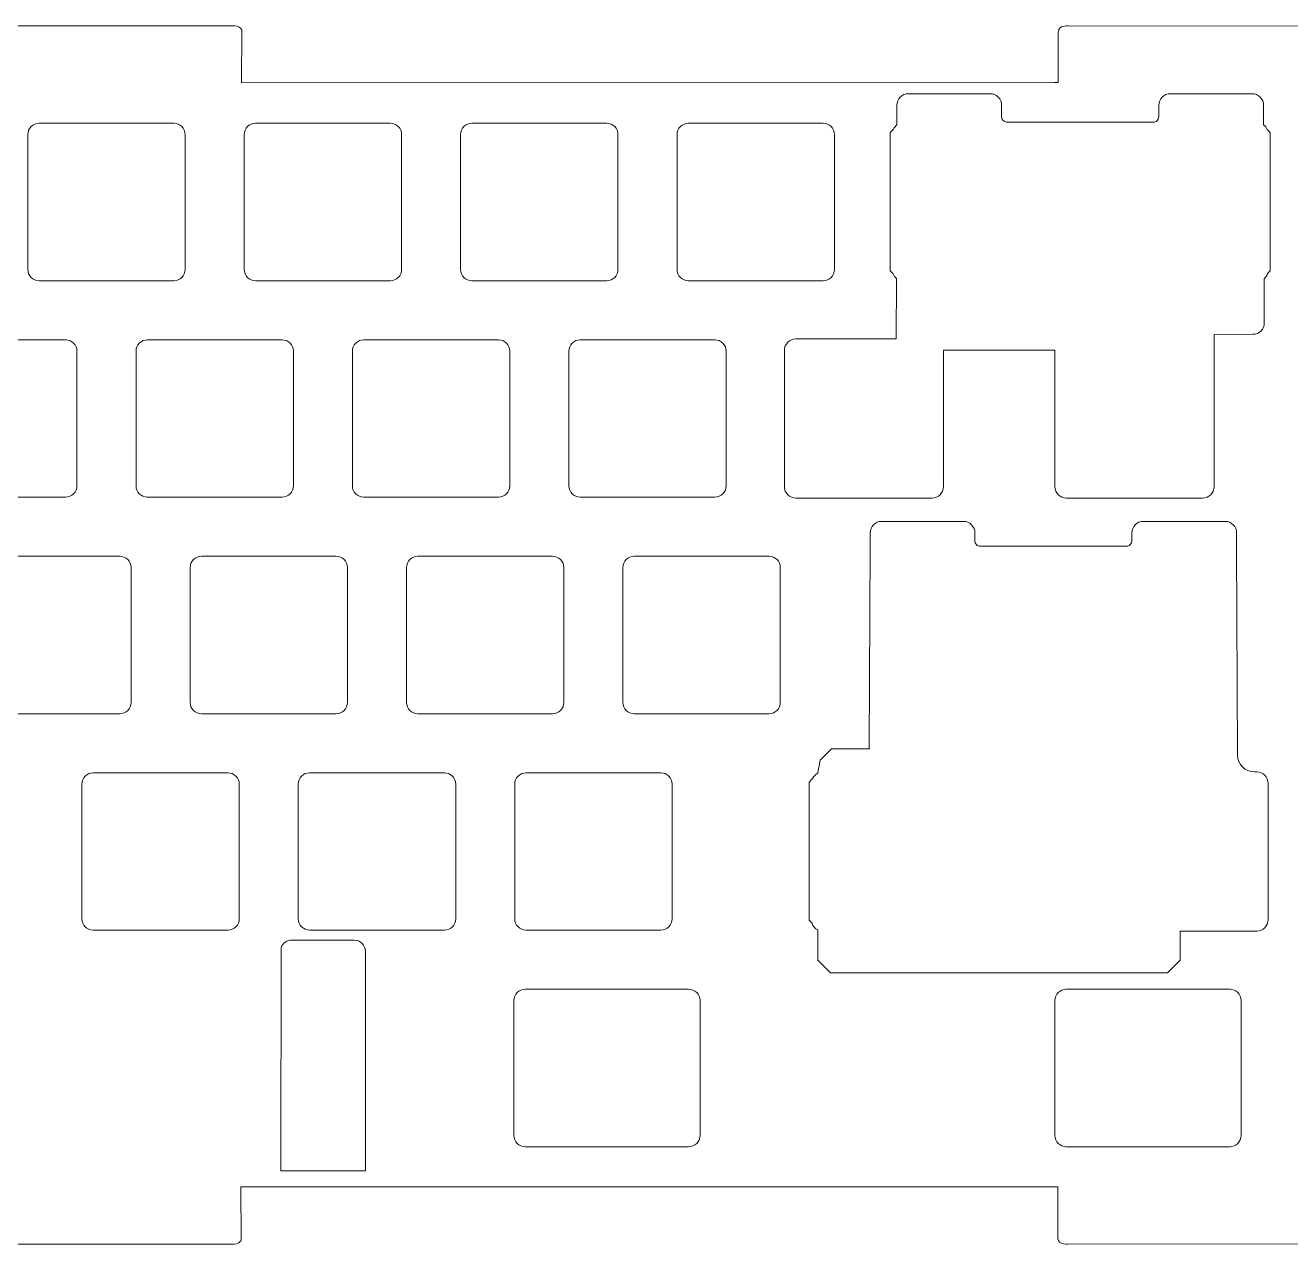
# Model space of a CAD drawing. Header units: centimetres. Extents: x -117 to 79, y -57 to 69.
# Drawn here: x 61.09 to 72.23, y 7.48 to 18.21 of the extents above; entities that cross this region are included whole.
import ezdxf

# ---------------------------------------------------------------- set-up
doc = ezdxf.new("R2010")
doc.units = ezdxf.units.CM
doc.header["$MEASUREMENT"] = 0
doc.layers.add('Layer 1', color=7, linetype='Continuous')

msp = doc.modelspace()

# ---------------------------------------------------------------- linework, layer by layer
at = {"layer": 'Layer 1', "lineweight": 9}
for points, knots in [([(70.15019, 17.70895), (70.15019, 17.70895), (62.9956, 17.70861), (62.9956, 17.70861), (62.9956, 17.70861), (62.99779, 18.16395), (62.99779, 18.16395), (62.99782, 18.17665), (62.99979, 18.17771), (62.97584, 18.19761), (62.9593, 18.21134), (62.91778, 18.20751), (62.87212, 18.20751), (62.87212, 18.20751), (58.13372, 18.20837), (58.13372, 18.20837), (58.08807, 18.20838), (58.0852, 18.21199), (58.05291, 18.20303), (58.02063, 18.19407), (58.01773, 18.16405), (58.0177, 18.15135), (58.0177, 18.15135), (58.0177, 17.70887), (58.0177, 17.70887), (58.0177, 17.70887), (50.37442, 17.70893), (50.37442, 17.70893)], [0, 0, 0, 0, 0.11111111, 0.11111111, 0.11111111, 0.22222222, 0.22222222, 0.22222222, 0.33333333, 0.33333333, 0.33333333, 0.44444444, 0.44444444, 0.44444444, 0.55555556, 0.55555556, 0.55555556, 0.66666667, 0.66666667, 0.66666667, 0.77777778, 0.77777778, 0.77777778, 0.88888889, 0.88888889, 0.88888889, 1, 1, 1, 1]), ([(78.55737, 15.94694), (78.55737, 15.94694), (78.55764, 17.15157), (78.55764, 17.15157), (78.55764, 17.15157), (78.55636, 17.17876), (78.55636, 17.17876), (78.55636, 17.17876), (78.55382, 17.20394), (78.55382, 17.20394), (78.55382, 17.20394), (78.5495, 17.22561), (78.5495, 17.22561), (78.5495, 17.22561), (78.54403, 17.24671), (78.54403, 17.24671), (78.54403, 17.24671), (78.53885, 17.26673), (78.53885, 17.26673), (78.53885, 17.26673), (78.53392, 17.28296), (78.53392, 17.28296), (78.53392, 17.28296), (78.52898, 17.29834), (78.52898, 17.29834), (78.52898, 17.29834), (78.52369, 17.31399), (78.52369, 17.31399), (78.52369, 17.31399), (78.51672, 17.33078), (78.51672, 17.33078), (78.51672, 17.33078), (78.5104, 17.34525), (78.5104, 17.34525), (78.5104, 17.34525), (78.50382, 17.35939), (78.50382, 17.35939), (78.50382, 17.35939), (78.49791, 17.37227), (78.49791, 17.37227), (78.49791, 17.37227), (78.49162, 17.39117), (78.49162, 17.39117), (78.49162, 17.39117), (78.4837, 17.40697), (78.4837, 17.40697), (78.4837, 17.40697), (78.47857, 17.41751), (78.47857, 17.41751), (78.47857, 17.41751), (78.47148, 17.4305), (78.47148, 17.4305), (78.47148, 17.4305), (78.46125, 17.44649), (78.46125, 17.44649), (78.46125, 17.44649), (78.44234, 17.47219), (78.44234, 17.47219), (78.44234, 17.47219), (78.42036, 17.50221), (78.42036, 17.50221), (78.42036, 17.50221), (78.4029, 17.52344), (78.4029, 17.52344), (78.4029, 17.52344), (78.37913, 17.54667), (78.37913, 17.54667), (78.37913, 17.54667), (78.34242, 17.57824), (78.34242, 17.57824), (78.34242, 17.57824), (78.30236, 17.60507), (78.30236, 17.60507), (78.30236, 17.60507), (78.26813, 17.62647), (78.26813, 17.62647), (78.26813, 17.62647), (78.23668, 17.64514), (78.23668, 17.64514), (78.23668, 17.64514), (78.20322, 17.66193), (78.20322, 17.66193), (78.20322, 17.66193), (78.17137, 17.67501), (78.17137, 17.67501), (78.17137, 17.67501), (78.1394, 17.6855), (78.1394, 17.6855), (78.1394, 17.6855), (78.10536, 17.69482), (78.10536, 17.69482), (78.10536, 17.69482), (78.06477, 17.70357), (78.06477, 17.70357), (78.06477, 17.70357), (78.03068, 17.70646), (78.03068, 17.70646), (78.03068, 17.70646), (77.99763, 17.70826), (77.99763, 17.70826), (77.99763, 17.70826), (75.60602, 17.70791), (75.60602, 17.70791), (75.60602, 17.70791), (75.60819, 18.16587), (75.60819, 18.16587), (75.60822, 18.17857), (75.6102, 18.17963), (75.58624, 18.19953), (75.5697, 18.21327), (75.52818, 18.20943), (75.48252, 18.20943), (75.48252, 18.20943), (70.30093, 18.20698), (70.30093, 18.20698), (70.25528, 18.20699), (70.25241, 18.2106), (70.22012, 18.20164), (70.18784, 18.19268), (70.18494, 18.16266), (70.18491, 18.14996), (70.18491, 18.14996), (70.18491, 17.70876), (70.18491, 17.70876), (70.18491, 17.70876), (70.15019, 17.70895), (70.15019, 17.70895)], [0, 0, 0, 0, 0.02380952, 0.02380952, 0.02380952, 0.04761905, 0.04761905, 0.04761905, 0.07142857, 0.07142857, 0.07142857, 0.0952381, 0.0952381, 0.0952381, 0.11904762, 0.11904762, 0.11904762, 0.14285714, 0.14285714, 0.14285714, 0.16666667, 0.16666667, 0.16666667, 0.19047619, 0.19047619, 0.19047619, 0.21428571, 0.21428571, 0.21428571, 0.23809524, 0.23809524, 0.23809524, 0.26190476, 0.26190476, 0.26190476, 0.28571429, 0.28571429, 0.28571429, 0.30952381, 0.30952381, 0.30952381, 0.33333333, 0.33333333, 0.33333333, 0.35714286, 0.35714286, 0.35714286, 0.38095238, 0.38095238, 0.38095238, 0.4047619, 0.4047619, 0.4047619, 0.42857143, 0.42857143, 0.42857143, 0.45238095, 0.45238095, 0.45238095, 0.47619048, 0.47619048, 0.47619048, 0.5, 0.5, 0.5, 0.52380952, 0.52380952, 0.52380952, 0.54761905, 0.54761905, 0.54761905, 0.57142857, 0.57142857, 0.57142857, 0.5952381, 0.5952381, 0.5952381, 0.61904762, 0.61904762, 0.61904762, 0.64285714, 0.64285714, 0.64285714, 0.66666667, 0.66666667, 0.66666667, 0.69047619, 0.69047619, 0.69047619, 0.71428571, 0.71428571, 0.71428571, 0.73809524, 0.73809524, 0.73809524, 0.76190476, 0.76190476, 0.76190476, 0.78571429, 0.78571429, 0.78571429, 0.80952381, 0.80952381, 0.80952381, 0.83333333, 0.83333333, 0.83333333, 0.85714286, 0.85714286, 0.85714286, 0.88095238, 0.88095238, 0.88095238, 0.9047619, 0.9047619, 0.9047619, 0.92857143, 0.92857143, 0.92857143, 0.95238095, 0.95238095, 0.95238095, 0.97619048, 0.97619048, 0.97619048, 1, 1, 1, 1]), ([(68.76008, 15.98473), (68.76008, 15.98473), (68.75809, 15.45363), (68.75809, 15.45363), (68.75809, 15.45363), (67.87495, 15.45363), (67.87495, 15.45363), (67.84841, 15.45361), (67.82296, 15.44305), (67.80421, 15.42428), (67.78545, 15.4055), (67.77493, 15.38017), (67.77494, 15.35363), (67.77494, 15.35363), (67.77494, 14.15363), (67.77494, 14.15363), (67.77496, 14.12709), (67.78552, 14.10165), (67.8043, 14.08289), (67.82307, 14.06414), (67.84841, 14.05361), (67.87495, 14.05363), (67.87495, 14.05363), (69.07495, 14.05363), (69.07495, 14.05363), (69.10148, 14.05365), (69.12693, 14.06421), (69.14568, 14.08298), (69.16444, 14.10176), (69.17496, 14.12709), (69.17495, 14.15363), (69.17495, 14.15363), (69.17495, 15.35363), (69.17495, 15.35363), (69.17495, 15.35363), (70.15619, 15.35363), (70.15619, 15.35363), (70.15619, 15.35363), (70.15619, 14.15363), (70.15619, 14.15363), (70.15621, 14.12709), (70.16677, 14.10165), (70.18555, 14.08289), (70.20432, 14.06414), (70.22966, 14.05361), (70.25619, 14.05363), (70.25619, 14.05363), (71.45619, 14.05363), (71.45619, 14.05363), (71.48273, 14.05365), (71.50818, 14.06421), (71.52693, 14.08298), (71.54569, 14.10176), (71.55621, 14.12709), (71.55619, 14.15363), (71.55619, 14.15363), (71.55619, 15.49381), (71.55619, 15.49381), (71.55619, 15.49381), (71.89922, 15.49437), (71.89922, 15.49437), (71.92579, 15.49443), (71.95125, 15.50505), (71.96998, 15.52391), (71.98871, 15.54276), (71.99917, 15.56816), (71.99905, 15.59474), (71.99905, 15.59474), (71.9976, 15.98277), (71.9976, 15.98277), (72.0122, 15.99531), (72.02287, 16.01178), (72.02833, 16.03024), (72.02833, 16.03024), (72.05134, 16.05325), (72.05134, 16.05325), (72.05134, 16.05325), (72.05134, 17.26982), (72.05134, 17.26982), (72.05134, 17.26982), (72.02522, 17.29594), (72.02522, 17.29594), (72.01842, 17.31287), (72.00712, 17.3276), (71.99253, 17.33856), (71.99253, 17.33856), (71.99247, 17.35623), (71.99247, 17.35623), (71.99247, 17.35623), (71.99233, 17.51113), (71.99233, 17.51113), (71.99225, 17.56636), (71.94756, 17.61107), (71.89233, 17.61104), (71.89233, 17.61104), (71.17083, 17.61104), (71.17083, 17.61104), (71.14429, 17.61102), (71.11884, 17.60046), (71.10009, 17.58169), (71.08134, 17.56291), (71.07081, 17.53758), (71.07083, 17.51104), (71.07083, 17.51104), (71.07083, 17.41049), (71.07083, 17.41049), (71.07084, 17.38679), (71.05415, 17.36633), (71.03094, 17.36152), (71.03094, 17.36152), (69.72673, 17.36152), (69.72673, 17.36152), (69.70351, 17.36631), (69.68686, 17.38679), (69.68685, 17.41049), (69.68685, 17.41049), (69.68685, 17.51104), (69.68685, 17.51104), (69.68683, 17.53758), (69.67627, 17.56302), (69.65749, 17.58178), (69.63872, 17.60053), (69.61338, 17.61106), (69.58685, 17.61104), (69.58685, 17.61104), (68.86534, 17.61104), (68.86534, 17.61104), (68.81011, 17.611), (68.76536, 17.56636), (68.76534, 17.51113), (68.76534, 17.51113), (68.7652, 17.35623), (68.7652, 17.35623), (68.7652, 17.35623), (68.76513, 17.33684), (68.76513, 17.33684), (68.75271, 17.32694), (68.74283, 17.31424), (68.7363, 17.29976), (68.7363, 17.29976), (68.70635, 17.26982), (68.70635, 17.26982), (68.70635, 17.26982), (68.70635, 16.05325), (68.70635, 16.05325), (68.70635, 16.05325), (68.73257, 16.02704), (68.73257, 16.02704), (68.73797, 16.01081), (68.74744, 15.99625), (68.76008, 15.98473)], [0, 0, 0, 0, 0.02, 0.02, 0.02, 0.04, 0.04, 0.04, 0.06, 0.06, 0.06, 0.08, 0.08, 0.08, 0.1, 0.1, 0.1, 0.12, 0.12, 0.12, 0.14, 0.14, 0.14, 0.16, 0.16, 0.16, 0.18, 0.18, 0.18, 0.2, 0.2, 0.2, 0.22, 0.22, 0.22, 0.24, 0.24, 0.24, 0.26, 0.26, 0.26, 0.28, 0.28, 0.28, 0.3, 0.3, 0.3, 0.32, 0.32, 0.32, 0.34, 0.34, 0.34, 0.36, 0.36, 0.36, 0.38, 0.38, 0.38, 0.4, 0.4, 0.4, 0.42, 0.42, 0.42, 0.44, 0.44, 0.44, 0.46, 0.46, 0.46, 0.48, 0.48, 0.48, 0.5, 0.5, 0.5, 0.52, 0.52, 0.52, 0.54, 0.54, 0.54, 0.56, 0.56, 0.56, 0.58, 0.58, 0.58, 0.6, 0.6, 0.6, 0.62, 0.62, 0.62, 0.64, 0.64, 0.64, 0.66, 0.66, 0.66, 0.68, 0.68, 0.68, 0.7, 0.7, 0.7, 0.72, 0.72, 0.72, 0.74, 0.74, 0.74, 0.76, 0.76, 0.76, 0.78, 0.78, 0.78, 0.8, 0.8, 0.8, 0.82, 0.82, 0.82, 0.84, 0.84, 0.84, 0.86, 0.86, 0.86, 0.88, 0.88, 0.88, 0.9, 0.9, 0.9, 0.92, 0.92, 0.92, 0.94, 0.94, 0.94, 0.96, 0.96, 0.96, 0.98, 0.98, 0.98, 1, 1, 1, 1]), ([(61.115, 17.25215), (61.11499, 17.27836), (61.12539, 17.30352), (61.14391, 17.32207), (61.16244, 17.34062), (61.18771, 17.35105), (61.21392, 17.35107), (61.21392, 17.35107), (62.40096, 17.35107), (62.40096, 17.35107), (62.42718, 17.35109), (62.45234, 17.34068), (62.47089, 17.32216), (62.48943, 17.30363), (62.49987, 17.27836), (62.49988, 17.25215), (62.49988, 17.25215), (62.49988, 16.06511), (62.49988, 16.06511), (62.4999, 16.0389), (62.4895, 16.01374), (62.47098, 15.99519), (62.45245, 15.97664), (62.42718, 15.96621), (62.40096, 15.96619), (62.40096, 15.96619), (61.21392, 15.96619), (61.21392, 15.96619), (61.18771, 15.96617), (61.16255, 15.97658), (61.144, 15.9951), (61.12546, 16.01363), (61.11502, 16.0389), (61.115, 16.06511), (61.115, 16.06511), (61.115, 17.25215), (61.115, 17.25215)], [0, 0, 0, 0, 0.08333333, 0.08333333, 0.08333333, 0.16666667, 0.16666667, 0.16666667, 0.25, 0.25, 0.25, 0.33333333, 0.33333333, 0.33333333, 0.41666667, 0.41666667, 0.41666667, 0.5, 0.5, 0.5, 0.58333333, 0.58333333, 0.58333333, 0.66666667, 0.66666667, 0.66666667, 0.75, 0.75, 0.75, 0.83333333, 0.83333333, 0.83333333, 0.91666667, 0.91666667, 0.91666667, 1, 1, 1, 1]), ([(63.02, 17.25215), (63.02, 17.25215), (63.02, 16.06511), (63.02, 16.06511), (63.02002, 16.03886), (63.03047, 16.01369), (63.04904, 15.99513), (63.06761, 15.97659), (63.09268, 15.96617), (63.11892, 15.96619), (63.11892, 15.96619), (64.30596, 15.96619), (64.30596, 15.96619), (64.33221, 15.96621), (64.35739, 15.97666), (64.37594, 15.99522), (64.39449, 16.0138), (64.4049, 16.03886), (64.40488, 16.06511), (64.40488, 16.06511), (64.40488, 17.25215), (64.40488, 17.25215), (64.40487, 17.2784), (64.39442, 17.30357), (64.37585, 17.32213), (64.35728, 17.34067), (64.33221, 17.35109), (64.30596, 17.35107), (64.30596, 17.35107), (63.11892, 17.35107), (63.11892, 17.35107), (63.09268, 17.35105), (63.0675, 17.3406), (63.04895, 17.32204), (63.0304, 17.30346), (63.01999, 17.2784), (63.02, 17.25215)], [0, 0, 0, 0, 0.08333333, 0.08333333, 0.08333333, 0.16666667, 0.16666667, 0.16666667, 0.25, 0.25, 0.25, 0.33333333, 0.33333333, 0.33333333, 0.41666667, 0.41666667, 0.41666667, 0.5, 0.5, 0.5, 0.58333333, 0.58333333, 0.58333333, 0.66666667, 0.66666667, 0.66666667, 0.75, 0.75, 0.75, 0.83333333, 0.83333333, 0.83333333, 0.91666667, 0.91666667, 0.91666667, 1, 1, 1, 1]), ([(64.925, 17.25215), (64.925, 17.27836), (64.93539, 17.30352), (64.95392, 17.32207), (64.97245, 17.34062), (64.99771, 17.35105), (65.02392, 17.35107), (65.02392, 17.35107), (66.21096, 17.35107), (66.21096, 17.35107), (66.23718, 17.35109), (66.26233, 17.34068), (66.28088, 17.32216), (66.29943, 17.30363), (66.30987, 17.27836), (66.30988, 17.25215), (66.30988, 17.25215), (66.30989, 16.06511), (66.30989, 16.06511), (66.3099, 16.0389), (66.2995, 16.01374), (66.28097, 15.99519), (66.26244, 15.97664), (66.23718, 15.96621), (66.21096, 15.96619), (66.21096, 15.96619), (65.02392, 15.96619), (65.02392, 15.96619), (64.99771, 15.96617), (64.97256, 15.97658), (64.95401, 15.9951), (64.93546, 16.01363), (64.92502, 16.0389), (64.925, 16.06511), (64.925, 16.06511), (64.925, 17.25215), (64.925, 17.25215)], [0, 0, 0, 0, 0.08333333, 0.08333333, 0.08333333, 0.16666667, 0.16666667, 0.16666667, 0.25, 0.25, 0.25, 0.33333333, 0.33333333, 0.33333333, 0.41666667, 0.41666667, 0.41666667, 0.5, 0.5, 0.5, 0.58333333, 0.58333333, 0.58333333, 0.66666667, 0.66666667, 0.66666667, 0.75, 0.75, 0.75, 0.83333333, 0.83333333, 0.83333333, 0.91666667, 0.91666667, 0.91666667, 1, 1, 1, 1]), ([(66.83, 17.25215), (66.83, 17.27836), (66.84039, 17.30352), (66.85892, 17.32207), (66.87745, 17.34062), (66.90271, 17.35105), (66.92893, 17.35107), (66.92893, 17.35107), (68.11596, 17.35107), (68.11596, 17.35107), (68.14218, 17.35109), (68.16733, 17.34068), (68.18588, 17.32216), (68.20443, 17.30363), (68.21487, 17.27836), (68.21489, 17.25215), (68.21489, 17.25215), (68.21489, 16.06511), (68.21489, 16.06511), (68.2149, 16.0389), (68.2045, 16.01374), (68.18597, 15.99519), (68.16744, 15.97664), (68.14218, 15.96621), (68.11596, 15.96619), (68.11596, 15.96619), (66.92893, 15.96619), (66.92893, 15.96619), (66.90271, 15.96617), (66.87756, 15.97658), (66.85901, 15.9951), (66.84046, 16.01363), (66.83002, 16.0389), (66.83, 16.06511), (66.83, 16.06511), (66.83, 17.25215), (66.83, 17.25215)], [0, 0, 0, 0, 0.08333333, 0.08333333, 0.08333333, 0.16666667, 0.16666667, 0.16666667, 0.25, 0.25, 0.25, 0.33333333, 0.33333333, 0.33333333, 0.41666667, 0.41666667, 0.41666667, 0.5, 0.5, 0.5, 0.58333333, 0.58333333, 0.58333333, 0.66666667, 0.66666667, 0.66666667, 0.75, 0.75, 0.75, 0.83333333, 0.83333333, 0.83333333, 0.91666667, 0.91666667, 0.91666667, 1, 1, 1, 1]), ([(60.1625, 15.34715), (60.1625, 15.34715), (60.1625, 14.16011), (60.1625, 14.16011), (60.16252, 14.13386), (60.17297, 14.10869), (60.19154, 14.09013), (60.21011, 14.07159), (60.23518, 14.06117), (60.26142, 14.06119), (60.26142, 14.06119), (61.44846, 14.06119), (61.44846, 14.06119), (61.47471, 14.06121), (61.49989, 14.07166), (61.51844, 14.09022), (61.53699, 14.1088), (61.5474, 14.13386), (61.54738, 14.16011), (61.54738, 14.16011), (61.54738, 15.34715), (61.54738, 15.34715), (61.54737, 15.3734), (61.53692, 15.39857), (61.51835, 15.41713), (61.49978, 15.43567), (61.47471, 15.44609), (61.44846, 15.44607), (61.44846, 15.44607), (60.26142, 15.44607), (60.26142, 15.44607), (60.23518, 15.44605), (60.21, 15.4356), (60.19145, 15.41704), (60.1729, 15.39846), (60.16249, 15.3734), (60.1625, 15.34715)], [0, 0, 0, 0, 0.08333333, 0.08333333, 0.08333333, 0.16666667, 0.16666667, 0.16666667, 0.25, 0.25, 0.25, 0.33333333, 0.33333333, 0.33333333, 0.41666667, 0.41666667, 0.41666667, 0.5, 0.5, 0.5, 0.58333333, 0.58333333, 0.58333333, 0.66666667, 0.66666667, 0.66666667, 0.75, 0.75, 0.75, 0.83333333, 0.83333333, 0.83333333, 0.91666667, 0.91666667, 0.91666667, 1, 1, 1, 1]), ([(62.0675, 15.34715), (62.06749, 15.37336), (62.07789, 15.39852), (62.09641, 15.41707), (62.11494, 15.43562), (62.14021, 15.44605), (62.16642, 15.44607), (62.16642, 15.44607), (63.35346, 15.44607), (63.35346, 15.44607), (63.37968, 15.44609), (63.40484, 15.43568), (63.42339, 15.41716), (63.44193, 15.39863), (63.45237, 15.37336), (63.45238, 15.34715), (63.45238, 15.34715), (63.45238, 14.16011), (63.45238, 14.16011), (63.4524, 14.1339), (63.442, 14.10874), (63.42348, 14.09019), (63.40495, 14.07164), (63.37968, 14.06121), (63.35346, 14.06119), (63.35346, 14.06119), (62.16642, 14.06119), (62.16642, 14.06119), (62.14021, 14.06117), (62.11505, 14.07158), (62.0965, 14.0901), (62.07796, 14.10863), (62.06752, 14.1339), (62.0675, 14.16011), (62.0675, 14.16011), (62.0675, 15.34715), (62.0675, 15.34715)], [0, 0, 0, 0, 0.08333333, 0.08333333, 0.08333333, 0.16666667, 0.16666667, 0.16666667, 0.25, 0.25, 0.25, 0.33333333, 0.33333333, 0.33333333, 0.41666667, 0.41666667, 0.41666667, 0.5, 0.5, 0.5, 0.58333333, 0.58333333, 0.58333333, 0.66666667, 0.66666667, 0.66666667, 0.75, 0.75, 0.75, 0.83333333, 0.83333333, 0.83333333, 0.91666667, 0.91666667, 0.91666667, 1, 1, 1, 1]), ([(63.9725, 15.34715), (63.97249, 15.37336), (63.98289, 15.39852), (64.00141, 15.41707), (64.01994, 15.43562), (64.04521, 15.44605), (64.07143, 15.44607), (64.07143, 15.44607), (65.25847, 15.44607), (65.25847, 15.44607), (65.28468, 15.44609), (65.30984, 15.43568), (65.32839, 15.41716), (65.34693, 15.39863), (65.35737, 15.37336), (65.35739, 15.34715), (65.35739, 15.34715), (65.35738, 14.16011), (65.35738, 14.16011), (65.3574, 14.1339), (65.347, 14.10874), (65.32848, 14.09019), (65.30995, 14.07164), (65.28468, 14.06121), (65.25847, 14.06119), (65.25847, 14.06119), (64.07143, 14.06119), (64.07143, 14.06119), (64.04521, 14.06117), (64.02005, 14.07158), (64.0015, 14.0901), (63.98296, 14.10863), (63.97252, 14.1339), (63.9725, 14.16011), (63.9725, 14.16011), (63.9725, 15.34715), (63.9725, 15.34715)], [0, 0, 0, 0, 0.08333333, 0.08333333, 0.08333333, 0.16666667, 0.16666667, 0.16666667, 0.25, 0.25, 0.25, 0.33333333, 0.33333333, 0.33333333, 0.41666667, 0.41666667, 0.41666667, 0.5, 0.5, 0.5, 0.58333333, 0.58333333, 0.58333333, 0.66666667, 0.66666667, 0.66666667, 0.75, 0.75, 0.75, 0.83333333, 0.83333333, 0.83333333, 0.91666667, 0.91666667, 0.91666667, 1, 1, 1, 1]), ([(65.8775, 15.34715), (65.87749, 15.37336), (65.88789, 15.39852), (65.90641, 15.41707), (65.92494, 15.43562), (65.95021, 15.44605), (65.97642, 15.44607), (65.97642, 15.44607), (67.16346, 15.44607), (67.16346, 15.44607), (67.18968, 15.44609), (67.21484, 15.43568), (67.23339, 15.41716), (67.25193, 15.39863), (67.26237, 15.37336), (67.26238, 15.34715), (67.26238, 15.34715), (67.26238, 14.16011), (67.26238, 14.16011), (67.2624, 14.1339), (67.252, 14.10874), (67.23348, 14.09019), (67.21495, 14.07164), (67.18968, 14.06121), (67.16346, 14.06119), (67.16346, 14.06119), (65.97642, 14.06119), (65.97642, 14.06119), (65.95021, 14.06117), (65.92505, 14.07158), (65.9065, 14.0901), (65.88796, 14.10863), (65.87752, 14.1339), (65.8775, 14.16011), (65.8775, 14.16011), (65.8775, 15.34715), (65.8775, 15.34715)], [0, 0, 0, 0, 0.08333333, 0.08333333, 0.08333333, 0.16666667, 0.16666667, 0.16666667, 0.25, 0.25, 0.25, 0.33333333, 0.33333333, 0.33333333, 0.41666667, 0.41666667, 0.41666667, 0.5, 0.5, 0.5, 0.58333333, 0.58333333, 0.58333333, 0.66666667, 0.66666667, 0.66666667, 0.75, 0.75, 0.75, 0.83333333, 0.83333333, 0.83333333, 0.91666667, 0.91666667, 0.91666667, 1, 1, 1, 1]), ([(71.75545, 13.6246), (71.75545, 13.6246), (71.75531, 13.74808), (71.75531, 13.74808), (71.75523, 13.80331), (71.71054, 13.84803), (71.65531, 13.84799), (71.65531, 13.84799), (70.93381, 13.84799), (70.93381, 13.84799), (70.90727, 13.84798), (70.88182, 13.83742), (70.86307, 13.81864), (70.84432, 13.79987), (70.83379, 13.77453), (70.83381, 13.74799), (70.83381, 13.74799), (70.83381, 13.67886), (70.83381, 13.67886), (70.83382, 13.66561), (70.82856, 13.6529), (70.8192, 13.64352), (70.80983, 13.63414), (70.79706, 13.62887), (70.78381, 13.62886), (70.78381, 13.62886), (70.76116, 13.62886), (70.76116, 13.62886), (70.75473, 13.62955), (70.74828, 13.6299), (70.74182, 13.6299), (70.74182, 13.6299), (69.54182, 13.6299), (69.54182, 13.6299), (69.53536, 13.6299), (69.52891, 13.62955), (69.52248, 13.62886), (69.52248, 13.62886), (69.49983, 13.62886), (69.49983, 13.62886), (69.48658, 13.62885), (69.47386, 13.63411), (69.46449, 13.64348), (69.45511, 13.65284), (69.44984, 13.66561), (69.44983, 13.67886), (69.44983, 13.67886), (69.45149, 13.74799), (69.45149, 13.74799), (69.45147, 13.77453), (69.44091, 13.79999), (69.42214, 13.81873), (69.40337, 13.83748), (69.37803, 13.84801), (69.35149, 13.84799), (69.35149, 13.84799), (68.62999, 13.84799), (68.62999, 13.84799), (68.57476, 13.84796), (68.53, 13.80331), (68.52999, 13.74808), (68.52999, 13.74808), (68.52819, 13.6246), (68.52819, 13.6246), (68.52819, 13.6246), (68.5216, 11.86311), (68.5216, 11.86311), (68.52158, 11.85756), (68.52203, 11.85201), (68.52293, 11.84652), (68.52293, 11.84652), (68.18934, 11.84652), (68.18934, 11.84652), (68.18934, 11.84652), (68.08934, 11.74652), (68.08934, 11.74652), (68.08934, 11.74652), (68.0703, 11.63773), (68.0703, 11.63773), (68.06998, 11.63759), (68.06967, 11.63744), (68.06935, 11.63729), (68.06935, 11.63729), (68.06935, 11.63363), (68.06935, 11.63363), (68.04826, 11.62341), (68.03143, 11.60613), (68.0218, 11.58476), (68.0218, 11.58476), (67.99185, 11.55482), (67.99185, 11.55482), (67.99185, 11.55482), (67.99185, 10.33825), (67.99185, 10.33825), (67.99185, 10.33825), (68.01807, 10.31204), (68.01807, 10.31204), (68.02659, 10.28644), (68.04507, 10.26539), (68.06935, 10.25363), (68.06935, 10.25363), (68.06934, 9.98824), (68.06934, 9.98824), (68.06934, 9.98824), (68.18105, 9.87652), (68.18105, 9.87652), (68.18105, 9.87652), (71.14762, 9.87652), (71.14762, 9.87652), (71.14762, 9.87652), (71.25934, 9.98824), (71.25934, 9.98824), (71.25934, 9.98824), (71.25934, 10.24363), (71.25934, 10.24363), (71.25934, 10.24363), (71.93244, 10.24363), (71.93244, 10.24363), (71.95898, 10.24365), (71.98443, 10.25421), (72.00318, 10.27298), (72.02194, 10.29176), (72.03246, 10.31709), (72.03244, 10.34363), (72.03244, 10.34363), (72.03244, 11.54363), (72.03244, 11.54363), (72.03243, 11.57017), (72.02187, 11.59561), (72.00309, 11.61437), (71.98432, 11.63312), (71.95898, 11.64365), (71.93244, 11.64363), (71.93244, 11.64363), (71.9123, 11.64363), (71.9123, 11.64363), (71.82973, 11.64358), (71.76266, 11.7105), (71.7623, 11.79307), (71.7623, 11.79307), (71.75545, 13.6246), (71.75545, 13.6246)], [0, 0, 0, 0, 0.0212766, 0.0212766, 0.0212766, 0.04255319, 0.04255319, 0.04255319, 0.06382979, 0.06382979, 0.06382979, 0.08510638, 0.08510638, 0.08510638, 0.10638298, 0.10638298, 0.10638298, 0.12765957, 0.12765957, 0.12765957, 0.14893617, 0.14893617, 0.14893617, 0.17021277, 0.17021277, 0.17021277, 0.19148936, 0.19148936, 0.19148936, 0.21276596, 0.21276596, 0.21276596, 0.23404255, 0.23404255, 0.23404255, 0.25531915, 0.25531915, 0.25531915, 0.27659574, 0.27659574, 0.27659574, 0.29787234, 0.29787234, 0.29787234, 0.31914894, 0.31914894, 0.31914894, 0.34042553, 0.34042553, 0.34042553, 0.36170213, 0.36170213, 0.36170213, 0.38297872, 0.38297872, 0.38297872, 0.40425532, 0.40425532, 0.40425532, 0.42553191, 0.42553191, 0.42553191, 0.44680851, 0.44680851, 0.44680851, 0.46808511, 0.46808511, 0.46808511, 0.4893617, 0.4893617, 0.4893617, 0.5106383, 0.5106383, 0.5106383, 0.53191489, 0.53191489, 0.53191489, 0.55319149, 0.55319149, 0.55319149, 0.57446809, 0.57446809, 0.57446809, 0.59574468, 0.59574468, 0.59574468, 0.61702128, 0.61702128, 0.61702128, 0.63829787, 0.63829787, 0.63829787, 0.65957447, 0.65957447, 0.65957447, 0.68085106, 0.68085106, 0.68085106, 0.70212766, 0.70212766, 0.70212766, 0.72340426, 0.72340426, 0.72340426, 0.74468085, 0.74468085, 0.74468085, 0.76595745, 0.76595745, 0.76595745, 0.78723404, 0.78723404, 0.78723404, 0.80851064, 0.80851064, 0.80851064, 0.82978723, 0.82978723, 0.82978723, 0.85106383, 0.85106383, 0.85106383, 0.87234043, 0.87234043, 0.87234043, 0.89361702, 0.89361702, 0.89361702, 0.91489362, 0.91489362, 0.91489362, 0.93617021, 0.93617021, 0.93617021, 0.95744681, 0.95744681, 0.95744681, 0.9787234, 0.9787234, 0.9787234, 1, 1, 1, 1]), ([(60.63875, 13.44215), (60.63874, 13.46836), (60.64914, 13.49352), (60.66766, 13.51207), (60.68619, 13.53062), (60.71146, 13.54105), (60.73767, 13.54107), (60.73767, 13.54107), (61.92471, 13.54107), (61.92471, 13.54107), (61.95093, 13.54109), (61.97609, 13.53068), (61.99464, 13.51216), (62.01318, 13.49363), (62.02362, 13.46836), (62.02363, 13.44215), (62.02363, 13.44215), (62.02363, 12.25511), (62.02363, 12.25511), (62.02365, 12.2289), (62.01325, 12.20374), (61.99473, 12.18519), (61.9762, 12.16664), (61.95093, 12.15621), (61.92471, 12.15619), (61.92471, 12.15619), (60.73767, 12.15619), (60.73767, 12.15619), (60.71146, 12.15617), (60.6863, 12.16658), (60.66775, 12.1851), (60.64921, 12.20363), (60.63877, 12.2289), (60.63875, 12.25511), (60.63875, 12.25511), (60.63875, 13.44215), (60.63875, 13.44215)], [0, 0, 0, 0, 0.08333333, 0.08333333, 0.08333333, 0.16666667, 0.16666667, 0.16666667, 0.25, 0.25, 0.25, 0.33333333, 0.33333333, 0.33333333, 0.41666667, 0.41666667, 0.41666667, 0.5, 0.5, 0.5, 0.58333333, 0.58333333, 0.58333333, 0.66666667, 0.66666667, 0.66666667, 0.75, 0.75, 0.75, 0.83333333, 0.83333333, 0.83333333, 0.91666667, 0.91666667, 0.91666667, 1, 1, 1, 1]), ([(62.54375, 13.44215), (62.54374, 13.46836), (62.55414, 13.49352), (62.57266, 13.51207), (62.59119, 13.53062), (62.61646, 13.54105), (62.64267, 13.54107), (62.64267, 13.54107), (63.82971, 13.54107), (63.82971, 13.54107), (63.85593, 13.54109), (63.88109, 13.53068), (63.89964, 13.51216), (63.91818, 13.49363), (63.92862, 13.46836), (63.92863, 13.44215), (63.92863, 13.44215), (63.92863, 12.25511), (63.92863, 12.25511), (63.92865, 12.2289), (63.91825, 12.20374), (63.89973, 12.18519), (63.8812, 12.16664), (63.85593, 12.15621), (63.82971, 12.15619), (63.82971, 12.15619), (62.64267, 12.15619), (62.64267, 12.15619), (62.61646, 12.15617), (62.5913, 12.16658), (62.57275, 12.1851), (62.55421, 12.20363), (62.54377, 12.2289), (62.54375, 12.25511), (62.54375, 12.25511), (62.54375, 13.44215), (62.54375, 13.44215)], [0, 0, 0, 0, 0.08333333, 0.08333333, 0.08333333, 0.16666667, 0.16666667, 0.16666667, 0.25, 0.25, 0.25, 0.33333333, 0.33333333, 0.33333333, 0.41666667, 0.41666667, 0.41666667, 0.5, 0.5, 0.5, 0.58333333, 0.58333333, 0.58333333, 0.66666667, 0.66666667, 0.66666667, 0.75, 0.75, 0.75, 0.83333333, 0.83333333, 0.83333333, 0.91666667, 0.91666667, 0.91666667, 1, 1, 1, 1]), ([(64.44875, 13.44215), (64.44874, 13.46836), (64.45914, 13.49352), (64.47766, 13.51207), (64.49619, 13.53062), (64.52146, 13.54105), (64.54767, 13.54107), (64.54767, 13.54107), (65.73471, 13.54107), (65.73471, 13.54107), (65.76093, 13.54109), (65.78609, 13.53068), (65.80464, 13.51216), (65.82318, 13.49363), (65.83362, 13.46836), (65.83363, 13.44215), (65.83363, 13.44215), (65.83363, 12.25511), (65.83363, 12.25511), (65.83365, 12.2289), (65.82325, 12.20374), (65.80473, 12.18519), (65.7862, 12.16664), (65.76093, 12.15621), (65.73471, 12.15619), (65.73471, 12.15619), (64.54767, 12.15619), (64.54767, 12.15619), (64.52146, 12.15617), (64.4963, 12.16658), (64.47775, 12.1851), (64.45921, 12.20363), (64.44877, 12.2289), (64.44875, 12.25511), (64.44875, 12.25511), (64.44875, 13.44215), (64.44875, 13.44215)], [0, 0, 0, 0, 0.08333333, 0.08333333, 0.08333333, 0.16666667, 0.16666667, 0.16666667, 0.25, 0.25, 0.25, 0.33333333, 0.33333333, 0.33333333, 0.41666667, 0.41666667, 0.41666667, 0.5, 0.5, 0.5, 0.58333333, 0.58333333, 0.58333333, 0.66666667, 0.66666667, 0.66666667, 0.75, 0.75, 0.75, 0.83333333, 0.83333333, 0.83333333, 0.91666667, 0.91666667, 0.91666667, 1, 1, 1, 1]), ([(66.35375, 13.44215), (66.35375, 13.44215), (66.35375, 12.25511), (66.35375, 12.25511), (66.35376, 12.22886), (66.36421, 12.20369), (66.38279, 12.18513), (66.40136, 12.16659), (66.42642, 12.15617), (66.45267, 12.15619), (66.45267, 12.15619), (67.63971, 12.15619), (67.63971, 12.15619), (67.66597, 12.15621), (67.69114, 12.16666), (67.70969, 12.18522), (67.72825, 12.2038), (67.73865, 12.22886), (67.73864, 12.25511), (67.73864, 12.25511), (67.73864, 13.44215), (67.73864, 13.44215), (67.73863, 13.4684), (67.72818, 13.49357), (67.7096, 13.51213), (67.69103, 13.53067), (67.66597, 13.54109), (67.63971, 13.54107), (67.63971, 13.54107), (66.45267, 13.54107), (66.45267, 13.54107), (66.42642, 13.54105), (66.40125, 13.5306), (66.3827, 13.51204), (66.36414, 13.49346), (66.35374, 13.4684), (66.35375, 13.44215)], [0, 0, 0, 0, 0.08333333, 0.08333333, 0.08333333, 0.16666667, 0.16666667, 0.16666667, 0.25, 0.25, 0.25, 0.33333333, 0.33333333, 0.33333333, 0.41666667, 0.41666667, 0.41666667, 0.5, 0.5, 0.5, 0.58333333, 0.58333333, 0.58333333, 0.66666667, 0.66666667, 0.66666667, 0.75, 0.75, 0.75, 0.83333333, 0.83333333, 0.83333333, 0.91666667, 0.91666667, 0.91666667, 1, 1, 1, 1]), ([(61.59125, 11.53715), (61.59124, 11.56336), (61.60164, 11.58852), (61.62016, 11.60707), (61.63869, 11.62562), (61.66396, 11.63605), (61.69017, 11.63607), (61.69017, 11.63607), (62.87721, 11.63607), (62.87721, 11.63607), (62.90343, 11.63609), (62.92859, 11.62568), (62.94714, 11.60716), (62.96568, 11.58863), (62.97612, 11.56336), (62.97614, 11.53715), (62.97614, 11.53715), (62.97613, 10.35011), (62.97613, 10.35011), (62.97615, 10.3239), (62.96575, 10.29874), (62.94723, 10.28019), (62.9287, 10.26164), (62.90343, 10.25121), (62.87721, 10.25119), (62.87721, 10.25119), (61.69017, 10.25119), (61.69017, 10.25119), (61.66396, 10.25117), (61.6388, 10.26158), (61.62025, 10.2801), (61.60171, 10.29863), (61.59127, 10.3239), (61.59125, 10.35011), (61.59125, 10.35011), (61.59125, 11.53715), (61.59125, 11.53715)], [0, 0, 0, 0, 0.08333333, 0.08333333, 0.08333333, 0.16666667, 0.16666667, 0.16666667, 0.25, 0.25, 0.25, 0.33333333, 0.33333333, 0.33333333, 0.41666667, 0.41666667, 0.41666667, 0.5, 0.5, 0.5, 0.58333333, 0.58333333, 0.58333333, 0.66666667, 0.66666667, 0.66666667, 0.75, 0.75, 0.75, 0.83333333, 0.83333333, 0.83333333, 0.91666667, 0.91666667, 0.91666667, 1, 1, 1, 1]), ([(63.49625, 11.53715), (63.49624, 11.56336), (63.50664, 11.58852), (63.52516, 11.60707), (63.54369, 11.62562), (63.56896, 11.63605), (63.59517, 11.63607), (63.59517, 11.63607), (64.78221, 11.63607), (64.78221, 11.63607), (64.80843, 11.63609), (64.83359, 11.62568), (64.85214, 11.60716), (64.87068, 11.58863), (64.88112, 11.56336), (64.88113, 11.53715), (64.88113, 11.53715), (64.88113, 10.35011), (64.88113, 10.35011), (64.88115, 10.3239), (64.87075, 10.29874), (64.85223, 10.28019), (64.8337, 10.26164), (64.80843, 10.25121), (64.78221, 10.25119), (64.78221, 10.25119), (63.59517, 10.25119), (63.59517, 10.25119), (63.56896, 10.25117), (63.5438, 10.26158), (63.52525, 10.2801), (63.50671, 10.29863), (63.49627, 10.3239), (63.49625, 10.35011), (63.49625, 10.35011), (63.49625, 11.53715), (63.49625, 11.53715)], [0, 0, 0, 0, 0.08333333, 0.08333333, 0.08333333, 0.16666667, 0.16666667, 0.16666667, 0.25, 0.25, 0.25, 0.33333333, 0.33333333, 0.33333333, 0.41666667, 0.41666667, 0.41666667, 0.5, 0.5, 0.5, 0.58333333, 0.58333333, 0.58333333, 0.66666667, 0.66666667, 0.66666667, 0.75, 0.75, 0.75, 0.83333333, 0.83333333, 0.83333333, 0.91666667, 0.91666667, 0.91666667, 1, 1, 1, 1]), ([(65.40126, 11.53715), (65.40124, 11.56336), (65.41164, 11.58852), (65.43016, 11.60707), (65.44869, 11.62562), (65.47396, 11.63605), (65.50017, 11.63607), (65.50017, 11.63607), (66.68721, 11.63607), (66.68721, 11.63607), (66.71343, 11.63609), (66.73859, 11.62568), (66.75714, 11.60716), (66.77568, 11.58863), (66.78612, 11.56336), (66.78614, 11.53715), (66.78614, 11.53715), (66.78614, 10.35011), (66.78614, 10.35011), (66.78615, 10.3239), (66.77575, 10.29874), (66.75723, 10.28019), (66.7387, 10.26164), (66.71343, 10.25121), (66.68721, 10.25119), (66.68721, 10.25119), (65.50017, 10.25119), (65.50017, 10.25119), (65.47396, 10.25117), (65.4488, 10.26158), (65.43025, 10.2801), (65.41171, 10.29863), (65.40127, 10.3239), (65.40125, 10.35011), (65.40125, 10.35011), (65.40126, 11.53715), (65.40126, 11.53715)], [0, 0, 0, 0, 0.08333333, 0.08333333, 0.08333333, 0.16666667, 0.16666667, 0.16666667, 0.25, 0.25, 0.25, 0.33333333, 0.33333333, 0.33333333, 0.41666667, 0.41666667, 0.41666667, 0.5, 0.5, 0.5, 0.58333333, 0.58333333, 0.58333333, 0.66666667, 0.66666667, 0.66666667, 0.75, 0.75, 0.75, 0.83333333, 0.83333333, 0.83333333, 0.91666667, 0.91666667, 0.91666667, 1, 1, 1, 1]), ([(63.34419, 10.09975), (63.34419, 10.09975), (63.34344, 8.13434), (63.34344, 8.13434), (63.34344, 8.13434), (63.34344, 8.13434), (63.34344, 8.13434), (63.34344, 8.13434), (64.08744, 8.13468), (64.08744, 8.13468), (64.08744, 8.13468), (64.08744, 9.7386), (64.08744, 9.7386), (64.08744, 9.7386), (64.08744, 10.06363), (64.08744, 10.06363), (64.08743, 10.09017), (64.07687, 10.11561), (64.05809, 10.13437), (64.03932, 10.15312), (64.01398, 10.16365), (63.98744, 10.16363), (63.98744, 10.16363), (63.43744, 10.16363), (63.43744, 10.16363), (63.39614, 10.16362), (63.3591, 10.13827), (63.34419, 10.09975)], [0, 0, 0, 0, 0.11111111, 0.11111111, 0.11111111, 0.22222222, 0.22222222, 0.22222222, 0.33333333, 0.33333333, 0.33333333, 0.44444444, 0.44444444, 0.44444444, 0.55555556, 0.55555556, 0.55555556, 0.66666667, 0.66666667, 0.66666667, 0.77777778, 0.77777778, 0.77777778, 0.88888889, 0.88888889, 0.88888889, 1, 1, 1, 1]), ([(66.9318, 9.73104), (66.9318, 9.73104), (66.69615, 9.73104), (66.69615, 9.73104), (66.69533, 9.73106), (66.69451, 9.73107), (66.69369, 9.73107), (66.69369, 9.73107), (65.49369, 9.73107), (65.49369, 9.73107), (65.46716, 9.73105), (65.44171, 9.7206), (65.42296, 9.70203), (65.4042, 9.68346), (65.39368, 9.6584), (65.39369, 9.63215), (65.39369, 9.63215), (65.39369, 8.44511), (65.39369, 8.44511), (65.39371, 8.41886), (65.40427, 8.3937), (65.42305, 8.37514), (65.44182, 8.35659), (65.46716, 8.34617), (65.49369, 8.34619), (65.49369, 8.34619), (65.72935, 8.34619), (65.72935, 8.34619), (65.73016, 8.34617), (65.73098, 8.34617), (65.7318, 8.34617), (65.7318, 8.34617), (66.9318, 8.34617), (66.9318, 8.34617), (66.95834, 8.34618), (66.98378, 8.35663), (67.00254, 8.3752), (67.02129, 8.39377), (67.03182, 8.41883), (67.0318, 8.44508), (67.0318, 8.44508), (67.0318, 9.63212), (67.0318, 9.63212), (67.03178, 9.65837), (67.02123, 9.68353), (67.00245, 9.70209), (66.98367, 9.72064), (66.95834, 9.73106), (66.9318, 9.73104)], [0, 0, 0, 0, 0.0625, 0.0625, 0.0625, 0.125, 0.125, 0.125, 0.1875, 0.1875, 0.1875, 0.25, 0.25, 0.25, 0.3125, 0.3125, 0.3125, 0.375, 0.375, 0.375, 0.4375, 0.4375, 0.4375, 0.5, 0.5, 0.5, 0.5625, 0.5625, 0.5625, 0.625, 0.625, 0.625, 0.6875, 0.6875, 0.6875, 0.75, 0.75, 0.75, 0.8125, 0.8125, 0.8125, 0.875, 0.875, 0.875, 0.9375, 0.9375, 0.9375, 1, 1, 1, 1]), ([(71.6943, 9.73104), (71.6943, 9.73104), (71.45865, 9.73104), (71.45865, 9.73104), (71.45783, 9.73106), (71.45701, 9.73107), (71.45619, 9.73107), (71.45619, 9.73107), (70.25619, 9.73107), (70.25619, 9.73107), (70.22966, 9.73105), (70.20421, 9.7206), (70.18546, 9.70203), (70.1667, 9.68346), (70.15618, 9.6584), (70.15619, 9.63215), (70.15619, 9.63215), (70.15619, 8.44511), (70.15619, 8.44511), (70.15621, 8.41886), (70.16677, 8.3937), (70.18555, 8.37514), (70.20432, 8.35659), (70.22966, 8.34617), (70.25619, 8.34619), (70.25619, 8.34619), (70.49185, 8.34619), (70.49185, 8.34619), (70.49266, 8.34617), (70.49348, 8.34617), (70.4943, 8.34617), (70.4943, 8.34617), (71.6943, 8.34617), (71.6943, 8.34617), (71.72084, 8.34618), (71.74628, 8.35663), (71.76504, 8.3752), (71.78379, 8.39377), (71.79432, 8.41883), (71.7943, 8.44508), (71.7943, 8.44508), (71.7943, 9.63212), (71.7943, 9.63212), (71.79428, 9.65837), (71.78373, 9.68353), (71.76495, 9.70209), (71.74617, 9.72064), (71.72084, 9.73106), (71.6943, 9.73104)], [0, 0, 0, 0, 0.0625, 0.0625, 0.0625, 0.125, 0.125, 0.125, 0.1875, 0.1875, 0.1875, 0.25, 0.25, 0.25, 0.3125, 0.3125, 0.3125, 0.375, 0.375, 0.375, 0.4375, 0.4375, 0.4375, 0.5, 0.5, 0.5, 0.5625, 0.5625, 0.5625, 0.625, 0.625, 0.625, 0.6875, 0.6875, 0.6875, 0.75, 0.75, 0.75, 0.8125, 0.8125, 0.8125, 0.875, 0.875, 0.875, 0.9375, 0.9375, 0.9375, 1, 1, 1, 1]), ([(64.08744, 7.99246), (64.08744, 7.99246), (62.99116, 7.99216), (62.99116, 7.99216), (62.99116, 7.99216), (62.99335, 7.5331), (62.99335, 7.5331), (62.99338, 7.5204), (62.99535, 7.51934), (62.9714, 7.49944), (62.95486, 7.48571), (62.91334, 7.48954), (62.86768, 7.48954), (62.86768, 7.48954), (58.12928, 7.48868), (58.12928, 7.48868), (58.08363, 7.48867), (58.08076, 7.48506), (58.04847, 7.49402), (58.01619, 7.50298), (58.01329, 7.533), (58.01326, 7.5457), (58.01326, 7.5457), (58.01326, 7.99241), (58.01326, 7.99241), (58.01326, 7.99241), (52.65744, 7.99222), (52.65744, 7.99222)], [0, 0, 0, 0, 0.11111111, 0.11111111, 0.11111111, 0.22222222, 0.22222222, 0.22222222, 0.33333333, 0.33333333, 0.33333333, 0.44444444, 0.44444444, 0.44444444, 0.55555556, 0.55555556, 0.55555556, 0.66666667, 0.66666667, 0.66666667, 0.77777778, 0.77777778, 0.77777778, 0.88888889, 0.88888889, 0.88888889, 1, 1, 1, 1]), ([(75.62106, 7.99218), (75.62106, 7.99218), (75.60158, 7.9922), (75.60158, 7.9922), (75.60158, 7.9922), (75.60375, 7.53118), (75.60375, 7.53118), (75.60378, 7.51848), (75.60576, 7.51742), (75.5818, 7.49752), (75.56526, 7.48378), (75.52374, 7.48762), (75.47808, 7.48762), (75.47808, 7.48762), (70.29649, 7.49007), (70.29649, 7.49007), (70.25084, 7.49006), (70.24797, 7.48645), (70.21568, 7.49541), (70.1834, 7.50437), (70.1805, 7.53439), (70.18047, 7.54709), (70.18047, 7.54709), (70.18047, 7.99243), (70.18047, 7.99243), (70.18047, 7.99243), (64.08744, 7.99246), (64.08744, 7.99246)], [0, 0, 0, 0, 0.11111111, 0.11111111, 0.11111111, 0.22222222, 0.22222222, 0.22222222, 0.33333333, 0.33333333, 0.33333333, 0.44444444, 0.44444444, 0.44444444, 0.55555556, 0.55555556, 0.55555556, 0.66666667, 0.66666667, 0.66666667, 0.77777778, 0.77777778, 0.77777778, 0.88888889, 0.88888889, 0.88888889, 1, 1, 1, 1])]:
    msp.add_open_spline(points, degree=3, knots=knots, dxfattribs=at)

doc.saveas('drawing.dxf')
